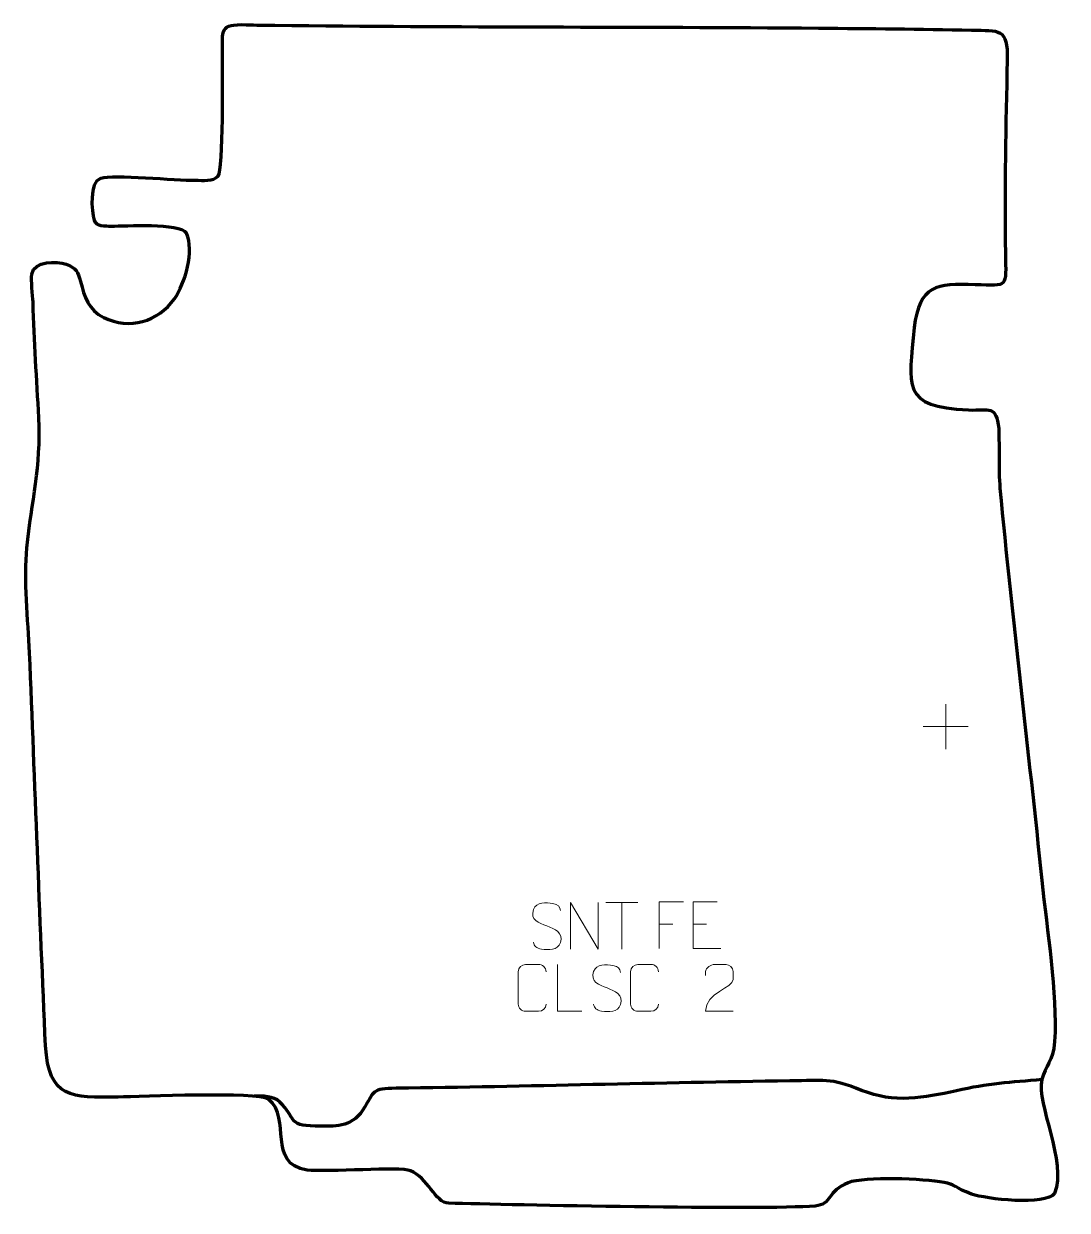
# Model space of a CAD drawing. Header units: millimetres. Extents: x -544 to 13, y 132 to 766.
import ezdxf

# ---------------------------------------------------------------- set-up
doc = ezdxf.new("R2010")
doc.units = ezdxf.units.MM
doc.header["$MEASUREMENT"] = 0
doc.layers.add('layer 2', color=7, linetype='Continuous')
doc.layers.add('layer 3', color=7, linetype='Continuous')

msp = doc.modelspace()

# ---------------------------------------------------------------- linework, layer by layer
at = {"layer": 'layer 2', "color": 142, "lineweight": 158}
msp.add_open_spline([(-0.4626, 202.1872), (-17.0119, 200.6459), (-29.5336, 200.0605), (-46.0005, 196.1866), (-46.0005, 196.1866), (-63.8895, 192.3408), (-79.1242, 189.335), (-96.6857, 196.3971), (-96.6857, 196.3971), (-113.776, 203.2698), (-116.7559, 201.6772), (-135.0847, 201.4566), (-135.0847, 201.4566), (-205.1674, 200.5082), (-275.1882, 198.4007), (-345.3008, 197.5166), (-345.3008, 197.5166), (-358.3949, 197.3515), (-356.8269, 196.0528), (-363.1398, 185.7563), (-363.1398, 185.7563), (-369.5877, 176.2696), (-377.76, 177.2532), (-388.4391, 177.3429), (-388.4391, 177.3429), (-403.6069, 177.4703), (-398.8681, 182.212), (-407.296, 190.1761), (-407.296, 190.1761), (-410.8443, 193.5291), (-416.5269, 193.4416), (-421.1298, 193.2891)], degree=3, knots=[0, 0, 0, 0, 0.11111111, 0.11111111, 0.11111111, 0.11111111, 0.22222222, 0.22222222, 0.22222222, 0.22222222, 0.33333333, 0.33333333, 0.33333333, 0.33333333, 0.44444444, 0.44444444, 0.44444444, 0.44444444, 0.55555556, 0.55555556, 0.55555556, 0.55555556, 0.66666667, 0.66666667, 0.66666667, 0.66666667, 0.77777778, 0.77777778, 0.77777778, 0.77777778, 1, 1, 1, 1], dxfattribs=at)
at = {"layer": 'layer 3', "color": 242, "lineweight": 158}
msp.add_open_spline([(-425.2787, 765.1459), (-439.8226, 765.696), (-437.8862, 762.5222), (-437.9607, 748.9346), (-437.9607, 748.9346), (-438.0083, 740.2415), (-437.2366, 687.7241), (-440.3298, 684.3541), (-440.3298, 684.3541), (-443.1052, 681.3302), (-448.2626, 682.246), (-452.5309, 682.1611), (-452.5309, 682.1611), (-462.7233, 682.0435), (-496.4078, 685.4566), (-502.937, 683.3082), (-502.937, 683.3082), (-509.033, 681.3023), (-507.7767, 665.5904), (-506.3483, 660.7867), (-506.3483, 660.7867), (-505.2575, 657.1183), (-500.7226, 657.6305), (-497.2271, 657.5439), (-497.2271, 657.5439), (-490.2134, 657.4479), (-460.5863, 659.5147), (-457.2381, 653.8491), (-457.2381, 653.8491), (-452.8344, 644.6755), (-457.9643, 626.8864), (-463.6723, 618.8858), (-463.6723, 618.8858), (-472.3999, 606.6525), (-487.6707, 602.1435), (-501.3826, 608.8865), (-501.3826, 608.8865), (-509.4328, 612.8453), (-511.7341, 620.148), (-513.7745, 628.0861), (-513.7745, 628.0861), (-515.0999, 633.2428), (-516.2768, 635.3756), (-521.3682, 637.3229), (-521.3682, 637.3229), (-526.3043, 638.8553), (-538.6502, 639.4719), (-539.8075, 632.0025), (-539.8075, 632.0025), (-540.2922, 628.8739), (-539.2848, 620.7479), (-539.1129, 617.1157), (-539.1129, 617.1157), (-538.501, 596.2054), (-537.1509, 576.1703), (-536.0248, 555.3677), (-536.0248, 555.3677), (-534.7473, 528.9912), (-539.9142, 511.1313), (-542.4346, 485.9842), (-542.4346, 485.9842), (-544.1052, 469.3163), (-541.7368, 447.2522), (-541.0141, 430.0023), (-541.0141, 430.0023), (-538.0909, 360.0721), (-535.6047, 290.0905), (-532.4585, 220.1757), (-532.4585, 220.1757), (-530.7973, 192.0129), (-518.6523, 192.4679), (-493.6855, 192.8096), (-493.6855, 192.8096), (-481.9713, 193.0599), (-419.1002, 195.7789), (-413.3816, 191.7284), (-413.3816, 191.7284), (-400.5198, 181.0749), (-414.7767, 157.5846), (-392.8042, 153.8325), (-392.8042, 153.8325), (-381.7226, 152.7193), (-343.1175, 155.723), (-337.5096, 153.517), (-337.5096, 153.517), (-328.6389, 150.0276), (-324.3844, 136.3481), (-317.1408, 136.1685), (-317.1408, 136.1685), (-284.45, 135.3581), (-150.5004, 132.4198), (-121.5144, 134.6709), (-121.5144, 134.6709), (-112.3469, 135.3829), (-115.1388, 142.7954), (-103.9756, 147.0977), (-103.9756, 147.0977), (-95.0029, 150.5558), (-63.6711, 149.1846), (-52.5566, 147.2987), (-52.5566, 147.2987), (-47.377, 146.4197), (-46.6335, 144.1968), (-37.9629, 141.0524), (-37.9629, 141.0524), (-30.5835, 138.3762), (1.6286, 134.649), (6.327, 141.457), (6.327, 141.457), (13.106, 157.8448), (-3.6336, 189.5066), (-0.4626, 202.1872), (-0.4626, 202.1872), (1.4786, 209.9498), (5.4455, 211.3633), (6.3632, 222.4241), (6.3632, 222.4241), (7.8805, 248.7876), (2.2651, 281.7063), (-0.4851, 308.5293), (-0.4851, 308.5293), (-7.6639, 378.2444), (-16.287, 448.0867), (-22.8423, 517.8044), (-22.8423, 517.8044), (-23.7047, 528.7318), (-23.0795, 538.9379), (-23.5217, 549.6903), (-23.5217, 549.6903), (-24.8663, 562.1946), (-28.0703, 559.2532), (-39.6511, 559.5563), (-39.6511, 559.5563), (-75.7583, 561.1315), (-71.5343, 572.1303), (-68.6052, 603.5634), (-68.6052, 603.5634), (-65.9367, 626.1642), (-56.9542, 627.0153), (-36.1334, 626.3997), (-36.1334, 626.3997), (-18.0191, 625.8641), (-19.6223, 624.6764), (-19.9583, 643.1379), (-19.9583, 643.1379), (-20.516, 677.8448), (-19.747, 711.593), (-18.9605, 746.2424), (-18.9605, 746.2424), (-18.5628, 763.7623), (-23.1336, 761.939), (-38.0975, 762.2679), (-38.0975, 762.2679), (-65.4346, 762.8687), (-92.3229, 763.1508), (-119.6536, 763.3665), (-119.6536, 763.3665), (-216.4338, 764.155), (-313.3403, 763.7592), (-410.0797, 764.8669), (-410.0797, 764.8669), (-415.1305, 764.9247), (-420.2316, 764.9644), (-425.2787, 765.1459)], degree=3, knots=[0, 0, 0, 0, 0.02380952, 0.02380952, 0.02380952, 0.02380952, 0.04761905, 0.04761905, 0.04761905, 0.04761905, 0.07142857, 0.07142857, 0.07142857, 0.07142857, 0.0952381, 0.0952381, 0.0952381, 0.0952381, 0.11904762, 0.11904762, 0.11904762, 0.11904762, 0.14285714, 0.14285714, 0.14285714, 0.14285714, 0.16666667, 0.16666667, 0.16666667, 0.16666667, 0.19047619, 0.19047619, 0.19047619, 0.19047619, 0.21428571, 0.21428571, 0.21428571, 0.21428571, 0.23809524, 0.23809524, 0.23809524, 0.23809524, 0.26190476, 0.26190476, 0.26190476, 0.26190476, 0.28571429, 0.28571429, 0.28571429, 0.28571429, 0.30952381, 0.30952381, 0.30952381, 0.30952381, 0.33333333, 0.33333333, 0.33333333, 0.33333333, 0.35714286, 0.35714286, 0.35714286, 0.35714286, 0.38095238, 0.38095238, 0.38095238, 0.38095238, 0.4047619, 0.4047619, 0.4047619, 0.4047619, 0.42857143, 0.42857143, 0.42857143, 0.42857143, 0.45238095, 0.45238095, 0.45238095, 0.45238095, 0.47619048, 0.47619048, 0.47619048, 0.47619048, 0.5, 0.5, 0.5, 0.5, 0.52380952, 0.52380952, 0.52380952, 0.52380952, 0.54761905, 0.54761905, 0.54761905, 0.54761905, 0.57142857, 0.57142857, 0.57142857, 0.57142857, 0.5952381, 0.5952381, 0.5952381, 0.5952381, 0.61904762, 0.61904762, 0.61904762, 0.61904762, 0.64285714, 0.64285714, 0.64285714, 0.64285714, 0.66666667, 0.66666667, 0.66666667, 0.66666667, 0.69047619, 0.69047619, 0.69047619, 0.69047619, 0.71428571, 0.71428571, 0.71428571, 0.71428571, 0.73809524, 0.73809524, 0.73809524, 0.73809524, 0.76190476, 0.76190476, 0.76190476, 0.76190476, 0.78571429, 0.78571429, 0.78571429, 0.78571429, 0.80952381, 0.80952381, 0.80952381, 0.80952381, 0.83333333, 0.83333333, 0.83333333, 0.83333333, 0.85714286, 0.85714286, 0.85714286, 0.85714286, 0.88095238, 0.88095238, 0.88095238, 0.88095238, 0.9047619, 0.9047619, 0.9047619, 0.9047619, 0.92857143, 0.92857143, 0.92857143, 0.92857143, 0.95238095, 0.95238095, 0.95238095, 0.95238095, 1, 1, 1, 1], dxfattribs=at)
at = {"layer": 'layer 3', "color": 250, "lineweight": 9}
for points in [[(-51.7939, 402.569), (-51.7939, 402.569), (-51.7939, 378.5911), (-51.7939, 378.5911)], [(-63.7828, 390.58), (-63.7828, 390.58), (-39.8049, 390.58), (-39.8049, 390.58)], [(-233.2467, 296.6282), (-233.2467, 296.6282), (-216.2595, 296.6282), (-216.2595, 296.6282)], [(-224.7529, 271.6982), (-224.7529, 271.6982), (-224.7529, 296.6517), (-224.7529, 296.6517)], [(-204.7531, 285.1749), (-204.7531, 285.1749), (-197.585, 285.1749), (-197.585, 285.1749)], [(-186.7306, 285.1749), (-186.7306, 285.1749), (-179.5625, 285.1749), (-179.5625, 285.1749)]]:
    msp.add_open_spline(points, degree=3, dxfattribs=at)
for points, knots in [([(-264.753, 284.175), (-269.0013, 285.6454), (-273.9094, 287.4412), (-271.9043, 292.9615), (-271.9043, 292.9615), (-270.4008, 297.1014), (-265.1872, 296.7129), (-261.5836, 296.1118), (-261.5836, 296.1118), (-258.723, 295.6346), (-257.8583, 294.4214), (-257.5477, 292.3373)], [0, 0, 0, 0, 0.25, 0.25, 0.25, 0.25, 0.5, 0.5, 0.5, 0.5, 1, 1, 1, 1]), ([(-252.0804, 271.6982), (-252.0804, 271.6982), (-252.0804, 296.6517), (-252.0804, 296.6517), (-252.0804, 296.6517), (-252.0804, 296.6517), (-237.4256, 271.6982), (-237.4256, 271.6982), (-237.4256, 271.6982), (-237.4256, 271.6982), (-237.4256, 296.6517), (-237.4256, 296.6517)], [0, 0, 0, 0, 0.25, 0.25, 0.25, 0.25, 0.5, 0.5, 0.5, 0.5, 1, 1, 1, 1]), ([(-191.8791, 297.0546), (-191.8791, 297.0546), (-204.7531, 297.0546), (-204.7531, 297.0546), (-204.7531, 297.0546), (-204.7531, 297.0546), (-204.7531, 272.101), (-204.7531, 272.101)], [0, 0, 0, 0, 0.33333333, 0.33333333, 0.33333333, 0.33333333, 1, 1, 1, 1]), ([(-173.8567, 297.0546), (-173.8567, 297.0546), (-186.7306, 297.0546), (-186.7306, 297.0546), (-186.7306, 297.0546), (-186.7306, 297.0546), (-186.7306, 272.101), (-186.7306, 272.101), (-186.7306, 272.101), (-186.7306, 272.101), (-171.8648, 272.101), (-171.8648, 272.101)], [0, 0, 0, 0, 0.25, 0.25, 0.25, 0.25, 0.5, 0.5, 0.5, 0.5, 1, 1, 1, 1]), ([(-264.753, 284.1749), (-260.7344, 282.5282), (-255.7049, 280.6399), (-257.5389, 275.2796), (-257.5389, 275.2796), (-258.9987, 271.0132), (-263.9095, 271.2699), (-267.6356, 271.8246), (-267.6356, 271.8246), (-270.3856, 272.2344), (-271.6065, 273.4479), (-271.9845, 275.5601)], [0, 0, 0, 0, 0.25, 0.25, 0.25, 0.25, 0.5, 0.5, 0.5, 0.5, 1, 1, 1, 1]), ([(-265.2068, 242.4445), (-265.3466, 240.1211), (-267.0238, 238.6415), (-269.1715, 238.6307), (-269.1715, 238.6307), (-271.5034, 238.6311), (-273.8353, 238.6311), (-276.1668, 238.6307), (-276.1668, 238.6307), (-278.0918, 238.5253), (-280.0639, 240.4098), (-280.0527, 242.4271), (-280.0527, 242.4271), (-280.0523, 248.1972), (-280.0523, 253.9669), (-280.0527, 259.7362), (-280.0527, 259.7362), (-280.0485, 261.8743), (-278.3018, 263.5935), (-276.1494, 263.58), (-276.1494, 263.58), (-273.8237, 263.58), (-271.4976, 263.58), (-269.1715, 263.58), (-269.1715, 263.58), (-267.2249, 263.6155), (-265.2335, 262.124), (-265.2068, 259.6864)], [0, 0, 0, 0, 0.125, 0.125, 0.125, 0.125, 0.25, 0.25, 0.25, 0.25, 0.375, 0.375, 0.375, 0.375, 0.5, 0.5, 0.5, 0.5, 0.625, 0.625, 0.625, 0.625, 0.75, 0.75, 0.75, 0.75, 1, 1, 1, 1]), ([(-246.1553, 238.6267), (-246.1553, 238.6267), (-259.1044, 238.6267), (-259.1044, 238.6267), (-259.1044, 238.6267), (-259.1044, 238.6267), (-259.1044, 263.5803), (-259.1044, 263.5803)], [0, 0, 0, 0, 0.33333333, 0.33333333, 0.33333333, 0.33333333, 1, 1, 1, 1]), ([(-232.6298, 251.1036), (-236.8781, 252.574), (-241.7862, 254.3698), (-239.7811, 259.8901), (-239.7811, 259.8901), (-238.2776, 264.03), (-233.064, 263.6415), (-229.4604, 263.0404), (-229.4604, 263.0404), (-226.5998, 262.5632), (-225.7351, 261.35), (-225.4245, 259.2659)], [0, 0, 0, 0, 0.25, 0.25, 0.25, 0.25, 0.5, 0.5, 0.5, 0.5, 1, 1, 1, 1]), ([(-205.2068, 242.4445), (-205.3466, 240.1211), (-207.0238, 238.6415), (-209.1715, 238.6307), (-209.1715, 238.6307), (-211.5034, 238.6311), (-213.8353, 238.6311), (-216.1668, 238.6307), (-216.1668, 238.6307), (-218.0918, 238.5253), (-220.0639, 240.4098), (-220.0527, 242.4271), (-220.0527, 242.4271), (-220.0523, 248.1972), (-220.0523, 253.9669), (-220.0527, 259.7362), (-220.0527, 259.7362), (-220.0485, 261.8743), (-218.3018, 263.5935), (-216.1494, 263.58), (-216.1494, 263.58), (-213.8237, 263.58), (-211.4976, 263.58), (-209.1715, 263.58), (-209.1715, 263.58), (-207.2249, 263.6155), (-205.2335, 262.124), (-205.2068, 259.6864)], [0, 0, 0, 0, 0.125, 0.125, 0.125, 0.125, 0.25, 0.25, 0.25, 0.25, 0.375, 0.375, 0.375, 0.375, 0.5, 0.5, 0.5, 0.5, 0.625, 0.625, 0.625, 0.625, 0.75, 0.75, 0.75, 0.75, 1, 1, 1, 1]), ([(-165.2584, 238.6164), (-170.1728, 238.6167), (-175.0872, 238.6167), (-180.0013, 238.6164), (-180.0013, 238.6164), (-180.0013, 248.5487), (-165.3503, 251.1899), (-165.2584, 255.5002), (-165.2584, 255.5002), (-165.2587, 256.9243), (-165.2587, 258.348), (-165.2584, 259.7713), (-165.2584, 259.7713), (-165.2753, 261.8484), (-167.3981, 263.5732), (-169.0691, 263.5905), (-169.0691, 263.5905), (-171.1423, 263.5901), (-173.2152, 263.5901), (-175.2876, 263.5905), (-175.2876, 263.5905), (-177.1097, 263.607), (-179.9344, 261.8149), (-180.0013, 259.7213), (-180.0013, 259.7213), (-180.0013, 259.7213), (-180.0013, 257.6665), (-180.0013, 257.6665)], [0, 0, 0, 0, 0.125, 0.125, 0.125, 0.125, 0.25, 0.25, 0.25, 0.25, 0.375, 0.375, 0.375, 0.375, 0.5, 0.5, 0.5, 0.5, 0.625, 0.625, 0.625, 0.625, 0.75, 0.75, 0.75, 0.75, 1, 1, 1, 1]), ([(-232.6298, 251.1035), (-228.6112, 249.4568), (-223.5817, 247.5685), (-225.4157, 242.2082), (-225.4157, 242.2082), (-226.8755, 237.9418), (-231.7863, 238.1985), (-235.5124, 238.7532), (-235.5124, 238.7532), (-238.2624, 239.163), (-239.4833, 240.3765), (-239.8613, 242.4887)], [0, 0, 0, 0, 0.25, 0.25, 0.25, 0.25, 0.5, 0.5, 0.5, 0.5, 1, 1, 1, 1])]:
    msp.add_open_spline(points, degree=3, knots=knots, dxfattribs=at)

doc.saveas('drawing.dxf')
